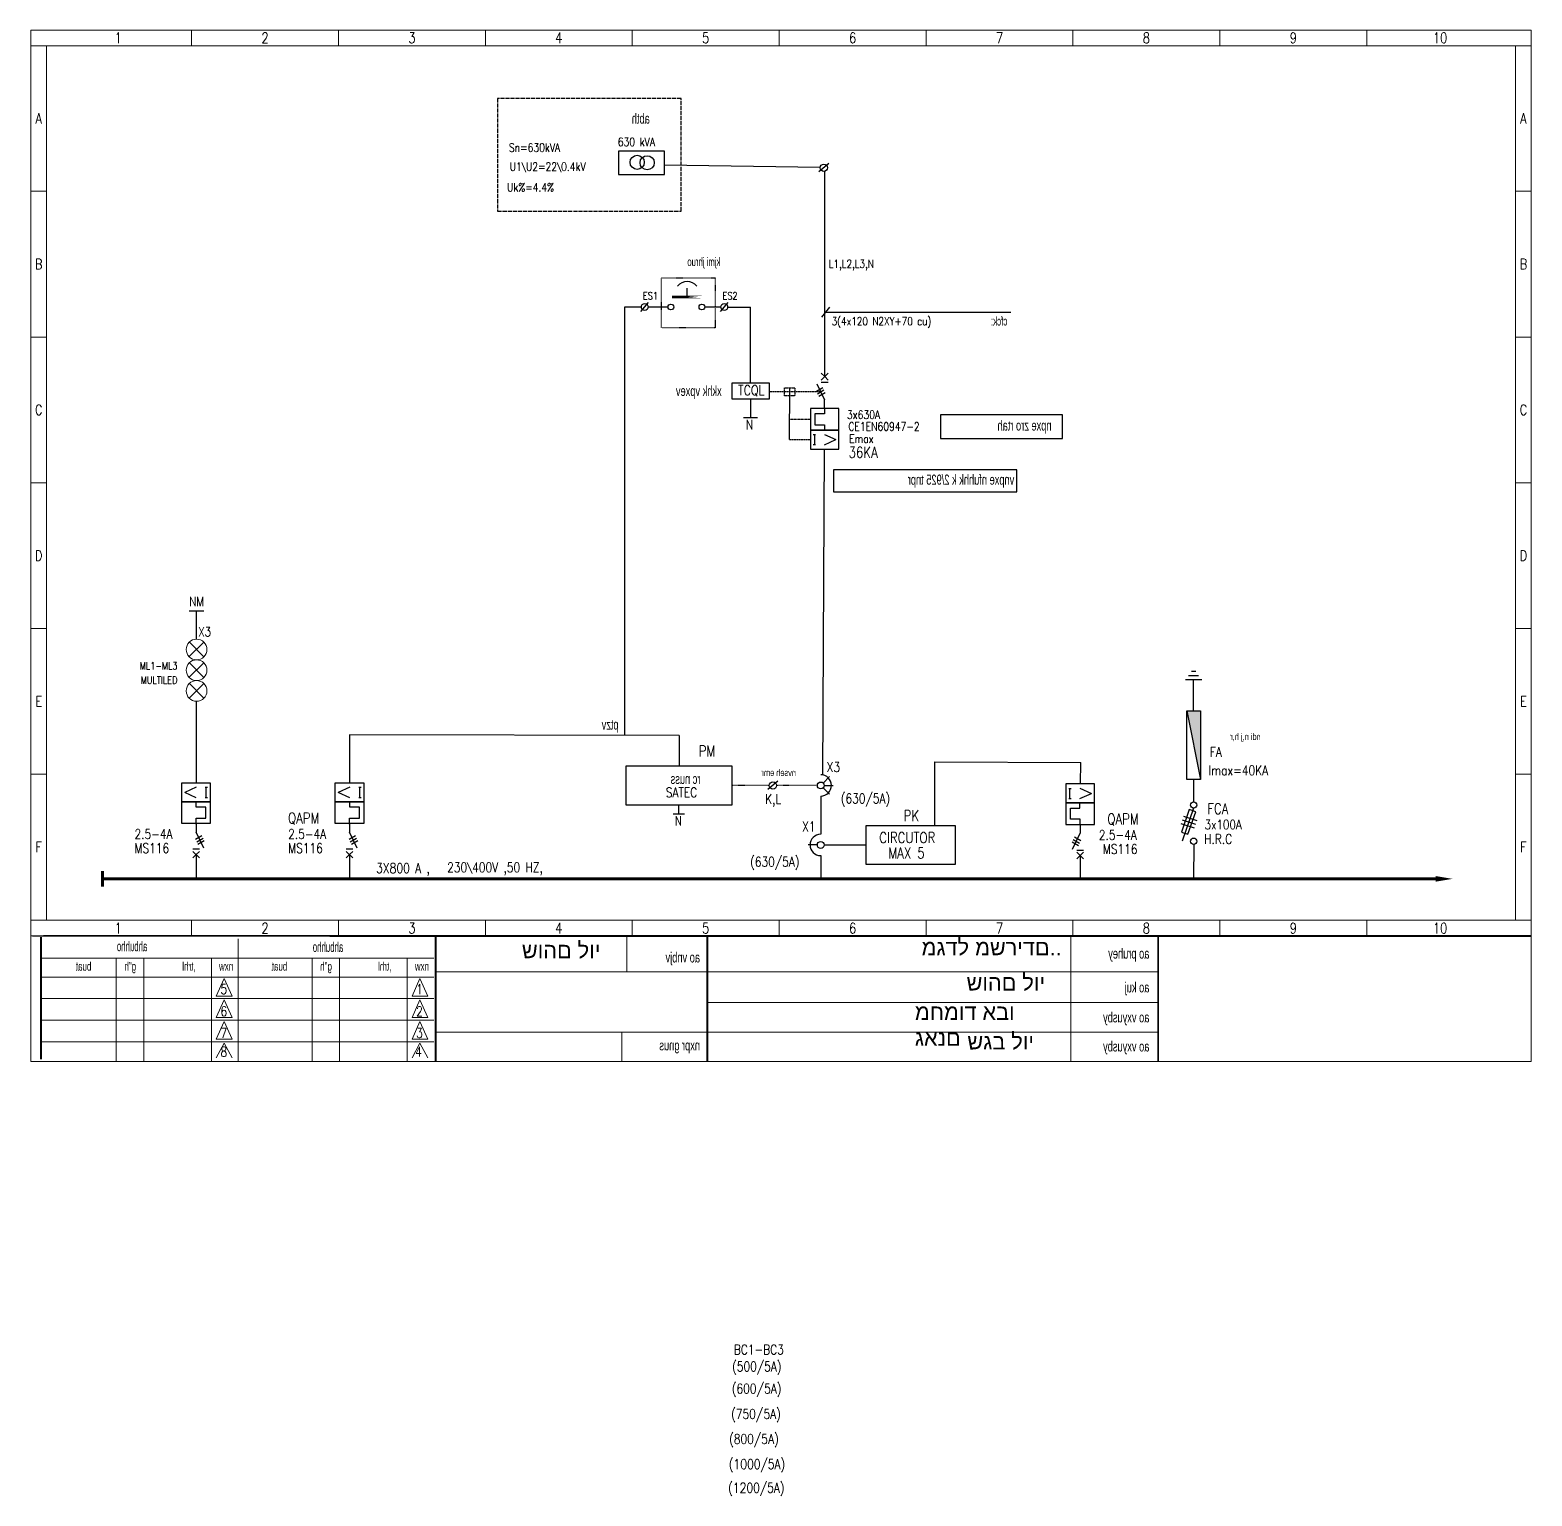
# Model space of a CAD drawing. Header units: millimetres. Extents: x 46170 to 87148, y 12751 to 40933.
# Drawn here: x 46170 to 50633, y 35153 to 39510 of the extents above; entities that cross this region are included whole.
import ezdxf
from ezdxf.enums import TextEntityAlignment as Align

# ---------------------------------------------------------------- set-up
doc = ezdxf.new("R2010")
doc.units = ezdxf.units.MM
for name, pattern in [('ACAD_ISO02W100', [15, 12, -3]), ('ACAD_ISO03W100', [30, 12, -18]), ('DASHED2', [9.525, 6.35, -3.175]), ('LONG_DASH', [0.8, 0.4, -0.4])]:
    doc.linetypes.add(name, pattern=pattern)
doc.layers.add('5', color=7, linetype='Continuous')
doc.layers.add('A3', color=3, linetype='Continuous')
doc.styles.add('ROMANS', font='romans.shx')
doc.styles.get("Standard").update_dxf_attribs({"font": 'arial.ttf'})
doc.styles.add('TECHNO_M', font='techno_m.shx')

msp = doc.modelspace()

# ---------------------------------------------------------------- hatches: boundary and pattern name
at = {"lineweight": -2, "ltscale": 2}
msp.add_hatch(color=7, dxfattribs=at).paths.add_polyline_path([(49647.6, 37485.8), (49607.3, 37485.8), (49647.6, 37282)])

# ---------------------------------------------------------------- linework, layer by layer
at = {"color": 7, "linetype": 'ByBlock', "lineweight": 13, "ltscale": 2}
for p, q in [((46172.9, 36444.2), (46172.9, 39509.5)), ((46172.9, 39509.5), (50630, 39509.5)), ((46172.9, 36444.2), (46172.9, 39509.5)), ((46172.9, 39509.5), (50630, 39509.5)), ((50583.9, 39462.9), (50583.9, 36863.5)), ((46172.9, 36863.5), (50630, 36863.5)), ((47943.9, 36814.6), (47943.9, 36710.8)), ((49262.5, 36814.8), (49262.5, 36444.2)), ((46788.4, 36808), (46788.4, 36444.3)), ((46426.5, 36751.4), (46426.5, 36444.3)), ((46508.3, 36751.4), (46508.3, 36444.3)), ((46709.1, 36751.4), (46709.1, 36444.3)), ((47008.4, 36751.4), (47008.4, 36444.3)), ((47090.2, 36751.4), (47090.2, 36444.3)), ((47290.9, 36751.4), (47290.9, 36444.3)), ((47928.5, 36530.6), (47928.5, 36444.7))]:
    msp.add_line(p, q, dxfattribs=at)
at = {"color": 7, "linetype": 'ByBlock', "lineweight": 13}
for p, q in [((46650.4, 39509.5), (46650.4, 39462.9)), ((46650.4, 39509.5), (46650.4, 39462.9)), ((46650.4, 39509.5), (46650.4, 39462.9)), ((46650.4, 39509.5), (46650.4, 39462.9)), ((47086.8, 39509.5), (47086.8, 39462.9)), ((47086.8, 39509.5), (47086.8, 39462.9)), ((47086.8, 39509.5), (47086.8, 39462.9)), ((47086.8, 39509.5), (47086.8, 39462.9)), ((47523.2, 39509.5), (47523.2, 39462.9)), ((47523.2, 39509.5), (47523.2, 39462.9)), ((47523.2, 39509.5), (47523.2, 39462.9)), ((47523.2, 39509.5), (47523.2, 39462.9)), ((47959.6, 39509.5), (47959.6, 39462.9)), ((47959.6, 39509.5), (47959.6, 39462.9)), ((47959.6, 39509.5), (47959.6, 39462.9)), ((47959.6, 39509.5), (47959.6, 39462.9)), ((48396, 39509.5), (48396, 39462.9)), ((48396, 39509.5), (48396, 39462.9)), ((48396, 39509.5), (48396, 39462.9)), ((48396, 39509.5), (48396, 39462.9)), ((48832.4, 39509.5), (48832.4, 39462.9)), ((48832.4, 39509.5), (48832.4, 39462.9)), ((49268.8, 39509.5), (49268.8, 39462.9)), ((49268.8, 39509.5), (49268.8, 39462.9)), ((49705.2, 39509.5), (49705.2, 39462.9)), ((49705.2, 39509.5), (49705.2, 39462.9)), ((50141.6, 39509.5), (50141.6, 39462.9)), ((50141.6, 39509.5), (50141.6, 39462.9)), ((46172.9, 39462.9), (50630, 39462.9)), ((46172.9, 39030.3), (46218.9, 39030.3)), ((50583.9, 39030.3), (50630, 39030.3)), ((46172.9, 38597.1), (46218.9, 38597.1)), ((50583.9, 38597.1), (50630, 38597.1)), ((46172.9, 38164), (46218.9, 38164)), ((50583.9, 38164), (50630, 38164)), ((46172.9, 37730.8), (46218.9, 37730.8)), ((46172.9, 37730.8), (46218.9, 37730.8)), ((50583.9, 37730.8), (50630, 37730.8)), ((46172.9, 37297.7), (46218.9, 37297.7)), ((50583.9, 37297.7), (50630, 37297.7)), ((46650.4, 36863.5), (46650.4, 36816.9)), ((46650.4, 36863.5), (46650.4, 36816.9)), ((46650.4, 36863.5), (46650.4, 36816.9)), ((46650.4, 36863.5), (46650.4, 36816.9)), ((47086.8, 36863.5), (47086.8, 36816.9)), ((47086.8, 36863.5), (47086.8, 36816.9)), ((47086.8, 36863.5), (47086.8, 36816.9)), ((47086.8, 36863.5), (47086.8, 36816.9)), ((47523.2, 36863.5), (47523.2, 36816.9)), ((47523.2, 36863.5), (47523.2, 36816.9)), ((47523.2, 36863.5), (47523.2, 36816.9)), ((47523.2, 36863.5), (47523.2, 36816.9)), ((47959.6, 36863.5), (47959.6, 36816.9)), ((47959.6, 36863.5), (47959.6, 36816.9)), ((47959.6, 36863.5), (47959.6, 36816.9)), ((47959.6, 36863.5), (47959.6, 36816.9)), ((48396, 36863.5), (48396, 36816.9)), ((48396, 36863.5), (48396, 36816.9)), ((48396, 36863.5), (48396, 36816.9)), ((48396, 36863.5), (48396, 36816.9)), ((48832.4, 36863.5), (48832.4, 36816.9)), ((48832.4, 36863.5), (48832.4, 36816.9)), ((49268.8, 36863.5), (49268.8, 36816.9)), ((49268.8, 36863.5), (49268.8, 36816.9)), ((49705.2, 36863.5), (49705.2, 36816.9)), ((49705.2, 36863.5), (49705.2, 36816.9)), ((50141.6, 36863.5), (50141.6, 36816.9)), ((50141.6, 36863.5), (50141.6, 36816.9))]:
    msp.add_line(p, q, dxfattribs=at)
at = {"color": 7, "linetype": 'Continuous', "lineweight": 13}
for p, q in [((46218.9, 39462.9), (46218.9, 36863.5)), ((47370.3, 36751.4), (46206.5, 36751.4)), ((46788.4, 36751.4), (46788.4, 36751.4)), ((47375.7, 36760.3), (47375.7, 36760.3)), ((47370.3, 36694.9), (46206.5, 36694.9)), ((49522, 36710.8), (47375.7, 36710.8)), ((47370.3, 36630.9), (46206.5, 36630.9)), ((47370.3, 36566.8), (46206.5, 36566.8)), ((47370.3, 36502.8), (46206.5, 36502.8)), ((46788.4, 36502.8), (46788.4, 36502.8))]:
    msp.add_line(p, q, dxfattribs=at)
msp.add_line((48518.1, 39101.1), (48055.5, 39107.9))
at = {"color": 7, "ltscale": 2}
msp.add_line((48543.9, 39112.7), (48514, 39087.8), dxfattribs=at)
at = {"color": 7, "linetype": 'ByBlock', "ltscale": 2}
for p, q in [((48531.6, 38479.5), (48531.6, 39089.8)), ((47936.5, 38686.3), (47936.5, 37413.1)), ((48311, 38460.7), (48311, 38686.3)), ((48525.9, 37295.4), (48531.1, 38263.9))]:
    msp.add_line(p, q, dxfattribs=at)
at = {"color": 7, "lineweight": -2, "ltscale": 2}
for p, q in [((48122.7, 38715.9), (48122.7, 38742.7)), ((47985, 38672.6), (48008, 38700.1)), ((48221.5, 38672.6), (48244.5, 38700.1)), ((48311, 38412.5), (48311, 38358)), ((49603.4, 37579.2), (49651.5, 37579.2)), ((49612.6, 37591.6), (49642.3, 37591.6)), ((49621.1, 37603.5), (49633.8, 37603.5)), ((49627.4, 37485.8), (49627.4, 37579.2)), ((49607.3, 37485.8), (49647.6, 37282)), ((48392.5, 37276.7), (48362.6, 37251.8)), ((48081.4, 37180.4), (48114.7, 37180.4))]:
    msp.add_line(p, q, dxfattribs=at)
at = {"color": 7, "linetype": 'DASHED2', "lineweight": -2, "ltscale": 2}
msp.add_line((48122.7, 38715.9), (48122.7, 38742.7), dxfattribs=at)
at = {"color": 0, "linetype": 'ByBlock', "ltscale": 2}
for p, q in [((47986.6, 38686.3), (47936.5, 38686.3)), ((48065.9, 38686.3), (48006.5, 38686.3)), ((48223, 38686.3), (48175, 38686.3)), ((48242.9, 38686.3), (48311, 38686.3)), ((48522.7, 38655.8), (48546.6, 38685.6)), ((48534.7, 38670.8), (49084.4, 38670.8)), ((48426.9, 38292.3), (48427.2, 38446.4)), ((48098.5, 37413.1), (47119.7, 37414.6)), ((47119.7, 37414.4), (47119.7, 37271.7)), ((48098.5, 37413.1), (48098.5, 37322.3)), ((48857.2, 37334.7), (48857.4, 37145.2)), ((48857.2, 37334.7), (49292.5, 37332.4)), ((49291.4, 37332.4), (49290.6, 37268.8)), ((48098.1, 37180.4), (48098.1, 37206.2)), ((48529.6, 37087.5), (48654.3, 37087.5, 54938.6))]:
    msp.add_line(p, q, dxfattribs=at)
at = {"color": 7, "linetype": 'Continuous', "lineweight": -2}
for p, q in [((48541.9, 38489.9), (48521.2, 38469.2)), ((48531.6, 38479.5), (48521.2, 38489.9)), ((48531.6, 38479.5), (48541.9, 38469.2)), ((48542, 38462.3), (48521.1, 38462.3)), ((46673.4, 37075.1), (46653.6, 37075.1)), ((46673.4, 37048.8), (46653.7, 37068.5)), ((46663.5, 37058.7), (46653.7, 37048.8)), ((46663.5, 37058.7), (46673.4, 37068.5)), ((47129.6, 37075.1), (47109.8, 37075.1)), ((47129.6, 37048.8), (47109.9, 37068.5)), ((47119.8, 37058.7), (47109.9, 37048.8)), ((47119.8, 37058.7), (47129.6, 37068.5)), ((49280.6, 37072.2), (49300.5, 37072.2)), ((49280.7, 37046), (49300.3, 37065.7)), ((49290.5, 37055.8), (49280.7, 37065.7)), ((49290.5, 37055.8), (49300.3, 37046))]:
    msp.add_line(p, q, dxfattribs=at)
at = {"linetype": 'LONG_DASH', "ltscale": 2}
for p, q in [((48519.6, 38434.3), (48367.7, 38434.3)), ((48427, 38352.7), (48488.8, 38352.6)), ((48426.9, 38292.3), (48488.6, 38292.2))]:
    msp.add_line(p, q, dxfattribs=at)
at = {"lineweight": -2}
for p, q in [((48506.5, 38436.2), (48525.4, 38447.3)), ((48508.1, 38458.1), (48531.1, 38410.5)), ((48510.1, 38428.7), (48529, 38439.8)), ((48513.7, 38421.3), (48532.6, 38432.4)), ((48531.1, 38386), (48531.1, 38410.5)), ((48531.1, 38386), (48531.1, 38368.7)), ((48531.1, 38368.7), (48501.7, 38368.7)), ((48501.7, 38368.7), (48501.7, 38336.2)), ((48501.7, 38336.2), (48530.2, 38336.2)), ((48530.2, 38336.2), (48530.2, 38320.3)), ((48497, 38307.6), (48504, 38307.6)), ((48500.5, 38307.6), (48500.5, 38277.3)), ((48530.2, 38307.6), (48564.7, 38292.1)), ((48530.2, 38276.6), (48564.7, 38292.1)), ((48497, 38277.3), (48504, 38277.3))]:
    msp.add_line(p, q, dxfattribs=at)
at = {"linetype": 'ByBlock', "ltscale": 2}
for p, q in [((48290.1, 38358), (48331.9, 38358)), ((46643.4, 37783.4), (46686.9, 37783.4)), ((46665.1, 37699.2), (46665.1, 37783.4)), ((46665.1, 37271.7), (46665.1, 37514.6))]:
    msp.add_line(p, q, dxfattribs=at)
at = {"color": 7, "lineweight": 13}
for p, q in [((46642.8, 37647.3), (46686.8, 37690.2)), ((46686.6, 37646.4), (46643.7, 37690.4)), ((46642.8, 37585.7), (46686.8, 37628.7)), ((46686.6, 37584.9), (46643.7, 37628.8)), ((46642.8, 37524.2), (46686.8, 37567.2)), ((46686.6, 37523.4), (46643.7, 37567.3)), ((46746.9, 36691), (46723.3, 36638.3)), ((46746.9, 36691), (46770.4, 36638.3)), ((47328.8, 36691), (47305.2, 36638.3)), ((47328.8, 36691), (47352.3, 36638.3)), ((46723.3, 36638.3), (46770.4, 36638.3)), ((47305.2, 36638.3), (47352.3, 36638.3)), ((46746.9, 36626.9), (46723.3, 36574.3)), ((46746.9, 36626.9), (46770.4, 36574.3)), ((47328.8, 36626.9), (47305.2, 36574.3)), ((47328.8, 36626.9), (47352.3, 36574.3)), ((46723.3, 36574.3), (46770.4, 36574.3)), ((46746.9, 36562.9), (46723.3, 36510.2)), ((46746.9, 36562.9), (46770.4, 36510.2)), ((47305.2, 36574.3), (47352.3, 36574.3)), ((47328.8, 36562.9), (47305.2, 36510.2)), ((47328.8, 36562.9), (47352.3, 36510.2)), ((46723.3, 36510.2), (46770.4, 36510.2)), ((47305.2, 36510.2), (47352.3, 36510.2)), ((46746.9, 36498.8), (46723.3, 36455.1)), ((46746.9, 36498.8), (46770.4, 36455.1)), ((47328.8, 36498.8), (47305.2, 36455.1)), ((47328.8, 36498.8), (47352.3, 36455.1))]:
    msp.add_line(p, q, dxfattribs=at)
at = {"color": 7, "lineweight": -2}
for p, q in [((46664.3, 37258.9), (46629.8, 37243.4)), ((47120.5, 37258.9), (47086.1, 37243.4)), ((48526.6, 37271.4), (48545.7, 37290.5)), ((48529.6, 37264.3), (48556.6, 37264.3)), ((49627.4, 37282), (49627.4, 37215.7)), ((46664.3, 37227.9), (46629.8, 37243.4)), ((46664.3, 37199.3), (46664.3, 37215.2)), ((46697.5, 37258.3), (46690.6, 37258.3)), ((46697.5, 37227.9), (46690.6, 37227.9)), ((46694.1, 37227.9), (46694.1, 37258.3)), ((47120.5, 37227.9), (47086.1, 37243.4)), ((47120.5, 37199.3), (47120.5, 37215.2)), ((47153.8, 37258.3), (47146.8, 37258.3)), ((47153.8, 37227.9), (47146.8, 37227.9)), ((47150.3, 37227.9), (47150.3, 37258.3)), ((48526.6, 37257.1), (48545.7, 37238)), ((49256.5, 37255.4), (49263.5, 37255.4)), ((49256.5, 37225.1), (49263.5, 37225.1)), ((49260, 37225.1), (49260, 37255.4)), ((49289.7, 37256.1), (49324.2, 37240.6)), ((49289.7, 37225.1), (49324.2, 37240.6)), ((46692.9, 37199.3), (46664.3, 37199.3)), ((46692.9, 37166.9), (46692.9, 37199.3)), ((47149.1, 37199.3), (47120.5, 37199.3)), ((47149.1, 37166.9), (47149.1, 37199.3)), ((49261.1, 37164), (49261.1, 37196.5)), ((49261.1, 37196.5), (49289.7, 37196.5)), ((49289.7, 37196.5), (49289.7, 37212.4)), ((46663.5, 37149.6), (46663.5, 37166.9)), ((46663.5, 37166.9), (46692.9, 37166.9)), ((46663.5, 37149.6), (46663.5, 37125.1)), ((46686.5, 37077.5), (46663.5, 37125.1)), ((47119.7, 37149.6), (47119.7, 37166.9)), ((47119.7, 37166.9), (47149.1, 37166.9)), ((47119.7, 37149.6), (47119.7, 37125.1)), ((47142.7, 37077.5), (47119.7, 37125.1)), ((49290.6, 37164), (49261.1, 37164)), ((49290.6, 37146.7), (49290.6, 37164)), ((49290.6, 37146.7), (49290.6, 37122.2)), ((46680.9, 37114.3), (46661.9, 37103.2)), ((46684.5, 37106.8), (46665.5, 37095.7)), ((46688, 37099.5), (46669, 37088.4)), ((47137.1, 37114.3), (47118.1, 37103.2)), ((47140.7, 37106.8), (47121.7, 37095.7)), ((47144.2, 37099.5), (47125.3, 37088.4)), ((48509.4, 37087.5), (48482.4, 37087.5)), ((49266, 37096.7), (49285, 37085.6)), ((49267.5, 37074.7), (49290.6, 37122.2)), ((49269.6, 37104), (49288.5, 37092.9)), ((49273.2, 37111.4), (49292.1, 37100.3)), ((49627.5, 37089.1), (49627.4, 36986.7))]:
    msp.add_line(p, q, dxfattribs=at)
at = {"color": 7, "linetype": 'ACAD_ISO03W100', "lineweight": -2, "ltscale": 0.1}
for p, q in [((48366.7, 37264.3), (48255.5, 37264.3)), ((48509.4, 37264.3), (48388.4, 37264.3))]:
    msp.add_line(p, q, dxfattribs=at)
at = {"color": 7, "linetype": 'ByBlock', "lineweight": -2, "ltscale": 2}
for p, q in [((48519.5, 37232.5), (48519.5, 37119.3)), ((49627.4, 37196.8), (49592.9, 37098.5)), ((49597, 37173.4), (49636.9, 37160.5)), ((49589.3, 37151.4), (49629.1, 37138.4)), ((49593, 37161.9), (49632.8, 37149)), ((46663.5, 37058.7), (46663.5, 36986.7)), ((47119.8, 37058.7), (47119.8, 36986.7)), ((48519.5, 37055.7), (48519.5, 36986.7)), ((49290.5, 37055.8), (49290.5, 36983.9))]:
    msp.add_line(p, q, dxfattribs=at)
at = {"color": 0, "linetype": 'ByBlock', "lineweight": 60, "ltscale": 2}
for p, q in [((46385.2, 37009.6), (46385.2, 36963.8)), ((50346.2, 36986.7), (46385.2, 36986.7))]:
    msp.add_line(p, q, dxfattribs=at)
at = {"color": 7, "lineweight": 13, "ltscale": 2}
for p, q in [((48182.9, 36619.6), (49522, 36619.6)), ((47375.7, 36530.6), (49522, 36530.6))]:
    msp.add_line(p, q, dxfattribs=at)
at = {"color": 7, "linetype": 'ByBlock', "lineweight": 13, "ltscale": 2}
for points in [[(46172.9, 36444.2), (50630, 36444.2), (50630, 39509.5), (46172.9, 39509.5)], [(46172.9, 39509.5), (50630, 39509.5), (50630, 36444.2), (46172.9, 36444.2)], [(46172.9, 36444.2), (50630, 36444.2), (50630, 39509.5), (46172.9, 39509.5)], [(46172.9, 39509.5), (50630, 39509.5), (50630, 36444.2), (46172.9, 36444.2)], [(46172.9, 36863.5), (50630, 36863.5), (50630, 36816.9), (46172.9, 36816.9)]]:
    msp.add_lwpolyline(points, close=True, dxfattribs=at)
at = {"color": 0, "linetype": 'ACAD_ISO02W100'}
msp.add_lwpolyline([(48104.9, 39306.4), (47559.5, 39306.4), (47559.5, 38971.4), (48104.9, 38971.4)], close=True, dxfattribs=at)
msp.add_lwpolyline([(48055.5, 39149.3), (47918.6, 39149.3), (47918.6, 39079.8), (48055.5, 39079.8)], close=True)
at = {"color": 7, "linetype": 'ACAD_ISO03W100', "lineweight": -2, "ltscale": 0.1}
msp.add_lwpolyline([(48205.4, 38772.9), (48205.4, 38624.2), (48046.3, 38624.2), (48046.3, 38772.9)], close=True, dxfattribs=at)
at = {"color": 7, "lineweight": -2, "ltscale": 2, "const_width": 7.5}
msp.add_lwpolyline([(48167.3, 38715.9), (48167.3, 38715.9), (48078.1, 38715.9), (48078.1, 38715.9)], close=True, dxfattribs=at)
at = {"linetype": 'LONG_DASH', "ltscale": 2}
msp.add_lwpolyline([(48411.5, 38446.5), (48442.9, 38446.4), (48442.9, 38422.5), (48411.4, 38422.6)], close=True, dxfattribs=at)
at = {"lineweight": -2}
for points in [[(48573.6, 38384.6), (48488.6, 38384.6), (48488.6, 38320.3), (48573.6, 38320.3)], [(48573.6, 38320.3), (48488.6, 38320.3), (48488.6, 38263.9), (48573.6, 38263.9)]]:
    msp.add_lwpolyline(points, close=True, dxfattribs=at)
at = {"color": 0, "linetype": 'ByBlock'}
for points in [[(49238, 38366), (48874.9, 38366), (48874.9, 38295.8), (49238, 38295.8)], [(49101.8, 38202.2), (48557.6, 38202.2), (48557.6, 38136.6), (49101.8, 38136.6)]]:
    msp.add_lwpolyline(points, close=True, dxfattribs=at)
at = {"color": 7, "lineweight": -2, "ltscale": 2}
msp.add_lwpolyline([(49607.3, 37485.8), (49647.6, 37485.8), (49647.6, 37282), (49607.3, 37282)], close=True, dxfattribs=at)
at = {"color": 7, "linetype": 'ByBlock', "lineweight": -2, "ltscale": 2}
for points in [[(47941.4, 37322.3), (48255.5, 37322.3), (48255.5, 37206.2), (47941.4, 37206.2)], [(49591.1, 37125.7), (49610.3, 37119.5), (49633.5, 37186.2), (49614.3, 37192.4)]]:
    msp.add_lwpolyline(points, close=True, dxfattribs=at)
at = {"color": 7, "lineweight": -2}
for points in [[(46706, 37215.2), (46621, 37215.2), (46621, 37271.7), (46706, 37271.7)], [(47162.2, 37215.2), (47077.2, 37215.2), (47077.2, 37271.7), (47162.2, 37271.7)], [(49248.1, 37212.4), (49333.1, 37212.4), (49333.1, 37268.8), (49248.1, 37268.8)], [(46706, 37151), (46621, 37151), (46621, 37215.2), (46706, 37215.2)], [(47162.2, 37151), (47077.2, 37151), (47077.2, 37215.2), (47162.2, 37215.2)], [(49248.1, 37148.1), (49333.1, 37148.1), (49333.1, 37212.4), (49248.1, 37212.4)]]:
    msp.add_lwpolyline(points, close=True, dxfattribs=at)
at = {"color": 7, "linetype": 'ByBlock', "lineweight": -2, "ltscale": 2, "elevation": 54938.6}
msp.add_lwpolyline([(48654.3, 37145.6), (48918.8, 37145.6), (48918.8, 37029.4), (48654.3, 37029.4)], close=True, dxfattribs=at)
at = {"color": 7, "linetype": 'ByBlock', "lineweight": 13, "ltscale": 2, "const_width": 5}
msp.add_lwpolyline([(46172.9, 36816.9), (50630, 36816.9), (50630, 36816.9), (46172.9, 36816.9)], close=True, dxfattribs=at)
for centre in [(47974.1, 39116.3), (48003.8, 39115.1)]:
    msp.add_circle(centre, 21)
at = {"color": 7, "ltscale": 2}
msp.add_circle((48528.9, 39100.3), 10.8, dxfattribs=at)
at = {"color": 7, "lineweight": -2, "ltscale": 2}
for centre, radius in [((47996.5, 38686.3), 9.97), ((48074.4, 38686.3), 8.51), ((48166.5, 38686.3), 8.51), ((48233, 38686.3), 9.97), ((48377.5, 37264.3), 10.8)]:
    msp.add_circle(centre, radius, dxfattribs=at)
at = {"color": 7, "lineweight": 13}
for centre in [(46665.1, 37668.4), (46665.1, 37606.9), (46665.1, 37545.3)]:
    msp.add_circle(centre, 30.8, dxfattribs=at)
at = {"color": 7, "lineweight": -2}
for centre in [(48519.5, 37264.3), (48519.5, 37087.5)]:
    msp.add_circle(centre, 10.1, dxfattribs=at)
at = {"color": 7, "linetype": 'ByBlock', "lineweight": -2, "ltscale": 2}
for centre in [(49627.4, 37206.2), (49627.5, 37098.5)]:
    msp.add_circle(centre, 9.42, dxfattribs=at)
at = {"color": 7, "lineweight": -2, "ltscale": 2}
msp.add_arc((48122.6, 38725.9), 36.1, 37.635, 141.9667, dxfattribs=at)
at = {"color": 7, "lineweight": -2}
for centre, start, end in [((48519.5, 37264.3), 270, 90), ((48519.5, 37087.5), 90, 270)]:
    msp.add_arc(centre, 31.8, start, end, dxfattribs=at)
at = {"color": 7, "linetype": 'ByBlock', "lineweight": -2, "ltscale": 30}
msp.add_solid([(50346.2, 36995), (50396.2, 36986.7), (50346.2, 36978.4)], dxfattribs=at)
at = {"layer": '5', "color": 7, "lineweight": -2}
msp.add_lwpolyline([(48256.1, 38412.5), (48256.1, 38460.7), (48366, 38460.7), (48366, 38412.5), (48256.1, 38412.5)], dxfattribs=at)
at = {"layer": 'A3', "color": 7, "lineweight": 13, "const_width": 5.63}
for points in [[(46202.8, 36450.4), (46202.8, 36814.1)], [(47375.7, 36444.2), (47375.7, 36816.9)], [(48182.9, 36444.2), (48182.9, 36818.5)], [(49522, 36444.2), (49522, 36815.7)]]:
    msp.add_lwpolyline(points, dxfattribs=at)

# ---------------------------------------------------------------- texts
at = {"color": 7, "lineweight": 13, "style": 'ROMANS', "width": 0.8}
for s, height, p in [('1', 31.1, (46432.2, 39486.2)), ('1', 31.1, (46432.2, 39486.2)), ('1', 31.1, (46432.2, 39486.2)), ('1', 31.1, (46432.2, 39486.2)), ('2', 31.1, (46868.6, 39486.2)), ('2', 31.1, (46868.6, 39486.2)), ('2', 31.1, (46868.6, 39486.2)), ('2', 31.1, (46868.6, 39486.2)), ('3', 31.1, (47305, 39486.2)), ('3', 31.1, (47305, 39486.2)), ('3', 31.1, (47305, 39486.2)), ('3', 31.1, (47305, 39486.2)), ('4', 31.1, (47741.4, 39486.2)), ('4', 31.1, (47741.4, 39486.2)), ('4', 31.1, (47741.4, 39486.2)), ('4', 31.1, (47741.4, 39486.2)), ('5', 31.1, (48177.8, 39486.2)), ('5', 31.1, (48177.8, 39486.2)), ('5', 31.1, (48177.8, 39486.2)), ('5', 31.1, (48177.8, 39486.2)), ('6', 31.1, (48614.2, 39486.2)), ('6', 31.1, (48614.2, 39486.2)), ('7', 31.1, (49050.6, 39486.2)), ('7', 31.1, (49050.6, 39486.2)), ('8', 31.1, (49487, 39486.2)), ('8', 31.1, (49487, 39486.2)), ('9', 31.1, (49923.4, 39486.2)), ('9', 31.1, (49923.4, 39486.2)), ('10', 31.06, (50359.8, 39486.2)), ('10', 31.06, (50359.8, 39486.2)), ('A', 30.7, (46196.1, 39246.9)), ('A', 30.7, (50607.1, 39246.9)), ('B', 30.7, (46196.1, 38813.7)), ('B', 30.7, (50607.1, 38813.7)), ('C', 30.7, (46196.1, 38380.6)), ('C', 30.7, (50607.1, 38380.6)), ('D', 30.7, (46196.1, 37947.4)), ('D', 30.7, (50607.1, 37947.4)), ('E', 30.7, (46196.1, 37514.3)), ('E', 30.7, (50607.1, 37514.3)), ('F', 30.7, (46196.1, 37081.1)), ('F', 30.7, (50607.1, 37081.1)), ('1', 31.1, (46432.2, 36840.2)), ('1', 31.1, (46432.2, 36840.2)), ('1', 31.1, (46432.2, 36840.2)), ('1', 31.1, (46432.2, 36840.2)), ('2', 31.1, (46868.6, 36840.2)), ('2', 31.1, (46868.6, 36840.2)), ('2', 31.1, (46868.6, 36840.2)), ('2', 31.1, (46868.6, 36840.2)), ('3', 31.1, (47305, 36840.2)), ('3', 31.1, (47305, 36840.2)), ('3', 31.1, (47305, 36840.2)), ('3', 31.1, (47305, 36840.2)), ('4', 31.1, (47741.4, 36840.2)), ('4', 31.1, (47741.4, 36840.2)), ('4', 31.1, (47741.4, 36840.2)), ('4', 31.1, (47741.4, 36840.2)), ('5', 31.1, (48177.8, 36840.2)), ('5', 31.1, (48177.8, 36840.2)), ('5', 31.1, (48177.8, 36840.2)), ('5', 31.1, (48177.8, 36840.2)), ('6', 31.1, (48614.2, 36840.2)), ('6', 31.1, (48614.2, 36840.2)), ('7', 31.1, (49050.6, 36840.2)), ('7', 31.1, (49050.6, 36840.2)), ('8', 31.1, (49487, 36840.2)), ('8', 31.1, (49487, 36840.2)), ('9', 31.1, (49923.4, 36840.2)), ('9', 31.1, (49923.4, 36840.2)), ('10', 31.06, (50359.8, 36840.2)), ('10', 31.06, (50359.8, 36840.2))]:
    msp.add_text(s, height=height, dxfattribs=at).set_placement(p, align=Align.MIDDLE)
at = {"color": 7, "lineweight": -2, "style": 'TECHNO_M', "text_generation_flag": 2, "width": 0.8}
for s, height, p in [('abth', 30, (48011.7, 39231.4)), ('kjmi jhruo', 25, (48221.2, 38808.2)), ('cfck:', 26, (49074, 38631.3)), ('xkhk vpxev', 30, (48225.2, 38421.8)), ('npxe zro rtah', 30, (49205.1, 38319.2)), ('vnpxe nfuhhk k 2/925 tnpr', 30, (49094.5, 38158.2)), ('ptzv ', 30, (47919, 37430.3)), ('ndi n,j h,r', 20, (49826.5, 37399.3)), ('nvseh emr', 20, (48446, 37292.3)), ('rc nuss', 30, (48162.1, 37268.9))]:
    msp.add_text(s, height=height, dxfattribs=at).set_placement(p)
at = {"color": 7, "lineweight": -2, "style": 'ROMANS', "width": 0.8}
for s, height, p in [('630 kVA', 25, (47916.5, 39164.6)), ('Sn=630kVA', 25, (47593, 39147.7)), ('U1\\U2=22\\0.4kV', 25, (47595.6, 39091.1)), ('Uk%%%=4.4%%%', 25, (47587.5, 39029.6)), ('ES1', 22.12, (47991.2, 38708.5, -69710.7)), ('ES2', 22.12, (48227.7, 38708.5, -69710.7)), ('TCQL', 30, (48274.1, 38423.9, -59914.1)), ('3x630A', 25, (48597.5, 38353.7)), ('N', 29, (48296.9, 38322.4, -62024.4)), ('CE1EN60947-2', 25, (48601.6, 38318.7)), ('Emax', 25, (48603.9, 38282.2)), ('36KA', 32, (48602.2, 38238.4, -75649.1)), ('NM', 28, (46643.2, 37796.9, -75649.1)), ('X3', 28, (46670, 37707.2, -66309.5)), ('ML1-ML3', 22, (46496.6, 37608.9, -66309.5)), ('MULTILED', 22, (46499.7, 37566.6, -66309.5)), ('PM', 32, (48157.1, 37350.6, -60519.3)), ('FA', 29, (49675.3, 37349.5, -75649.1)), ('X3', 29, (48537.1, 37304.5, -60519.3)), ('Imax=40KA', 29, (49671.1, 37294.6, -75649.1)), ('SATEC', 29, (48059.3, 37229.1, -60519.3)), ('K,L', 29, (48354.2, 37209.7, -60519.3)), ('(630/5A)', 29, (48579.1, 37211.1, -60519.3)), ('QAPM', 32, (46936.8, 37151.3, -132958.4)), ('N', 28, (48085.7, 37145.5, -75649.1)), ('PK', 32, (48765.9, 37158.6, -5580.8)), ('QAPM', 32, (49371, 37148.5, -132958.4)), ('FCA', 32, (49667.9, 37179, -75649.1)), ('2.5-4A', 29, (46480.6, 37105.5, -132958.4)), ('2.5-4A', 29, (46936.8, 37105.5, -132958.4)), ('X1', 29, (48464.3, 37127.7, -60519.3)), ('CIRCUTOR', 32, (48693.2, 37093.4, -5580.8)), ('2.5-4A', 29, (49345.3, 37102.7, -132958.4)), ('3x100A', 28, (49659.9, 37134, -75649.1)), ('MS116', 29, (46480.6, 37063.5, -132958.4)), ('MS116', 29, (46936.8, 37063.5, -132958.4)), ('MS116', 29, (49357.4, 37060.6, -132958.4)), ('H.R.C', 29, (49658.5, 37090.6, -75649.1)), ('(630/5A)', 29, (48309.7, 37023, -60519.3)), ('MAX 5', 32, (48720.5, 37047.6, -5580.8)), ('3X800 A ,', 29, (47199, 37004.1, -75649.1)), ('230\\400V ,50 HZ, ', 29, (47409.9, 37006.3, -75649.1)), ('BC1-BC3', 29, (48260.9, 35573.2, -60519.3)), ('(500/5A)', 29, (48256.2, 35522.8, -60519.3)), ('(600/5A)', 29, (48255.5, 35457.2, -60519.3)), ('(750/5A)', 29, (48253.5, 35381.8, -60519.3)), ('(800/5A)', 29, (48247.5, 35307.4, -60519.3)), ('(1000/5A)', 29, (48246.8, 35232.7, -60519.3)), ('(1200/5A)', 29, (48244.8, 35162.3, -60519.3))]:
    msp.add_text(s, height=height, dxfattribs=at).set_placement(p)
at = {"color": 7, "lineweight": 13, "style": 'ROMANS', "width": 0.8}
for s, height, p in [('L1,L2,L3,N', 24, (48543.5, 38802.6, -75649.1)), ('3(4x120 N2XY+70 cu)', 24, (48551.9, 38632, -75649.1)), ('5', 29, (46735.8, 36644.4)), ('1', 29, (47317.6, 36644.4)), ('6', 29, (46735.8, 36578.6)), ('2', 29, (47317.6, 36578.6)), ('7', 29, (46735.8, 36514.3)), ('3', 29, (47317.6, 36514.3)), ('8', 29, (46736.6, 36458.4)), ('4', 29, (47314.7, 36458.4))]:
    msp.add_text(s, height=height, dxfattribs=at).set_placement(p)
at = {"color": 7, "lineweight": 13, "style": 'TECHNO_M', "text_generation_flag": 2}
for s, height, width, p in [('ahbuhho', 29, 0.7, (46519, 36771.7)), ('ahbuhho', 29, 0.7, (47100.9, 36769.6)), ('ao vnbjv ', 30, 0.8, (48160.8, 36738.3)), ('ao pruhey', 30, 0.8, (49495.9, 36749.8)), ('buat', 25.81, 0.8, (46352.6, 36713.9)), ('g"h', 25.81, 0.8, (46485.4, 36713.9)), (',trhl', 25.81, 0.8, (46662.1, 36713.9)), ('nxw', 25.81, 0.8, (46773.8, 36713.9)), ('buat', 25.81, 0.8, (46934.5, 36713.9)), ('g"h', 25.81, 0.8, (47067.3, 36713.9)), (',trhl', 25.81, 0.8, (47243.9, 36713.9)), ('nxw', 25.81, 0.8, (47355.7, 36713.9)), ('ao kuj', 30, 0.8, (49495.9, 36649.3)), ('ao vxyusby', 30, 0.8, (49495.9, 36560.2)), ('nxpr gnus', 30, 0.8, (48160.8, 36477)), ('ao vxyusby', 30, 0.8, (49495.9, 36473.8))]:
    msp.add_text(s, height=height, dxfattribs=dict(at, width=width)).set_placement(p)
at = {"lineweight": 53, "attachment_point": 1}
for s, insert, char_height in [('מגדל משרידם..', (48819.1, 36805.4), 46.033), ('שוהם לוי', (47631.7, 36796.6), 46.03), ('שוהם לוי', (48952.8, 36700.8), 46.03), ('מחמוד אבו גאנם', (48799.2, 36613.3), 46.033), ('שגב לוי', (48955.2, 36525.7), 46.03)]:
    msp.add_mtext_dynamic_manual_height_columns(s, width=421.091, gutter_width=230.2, heights=[234.7], dxfattribs=dict(at, insert=insert, char_height=char_height))

doc.saveas('drawing.dxf')
